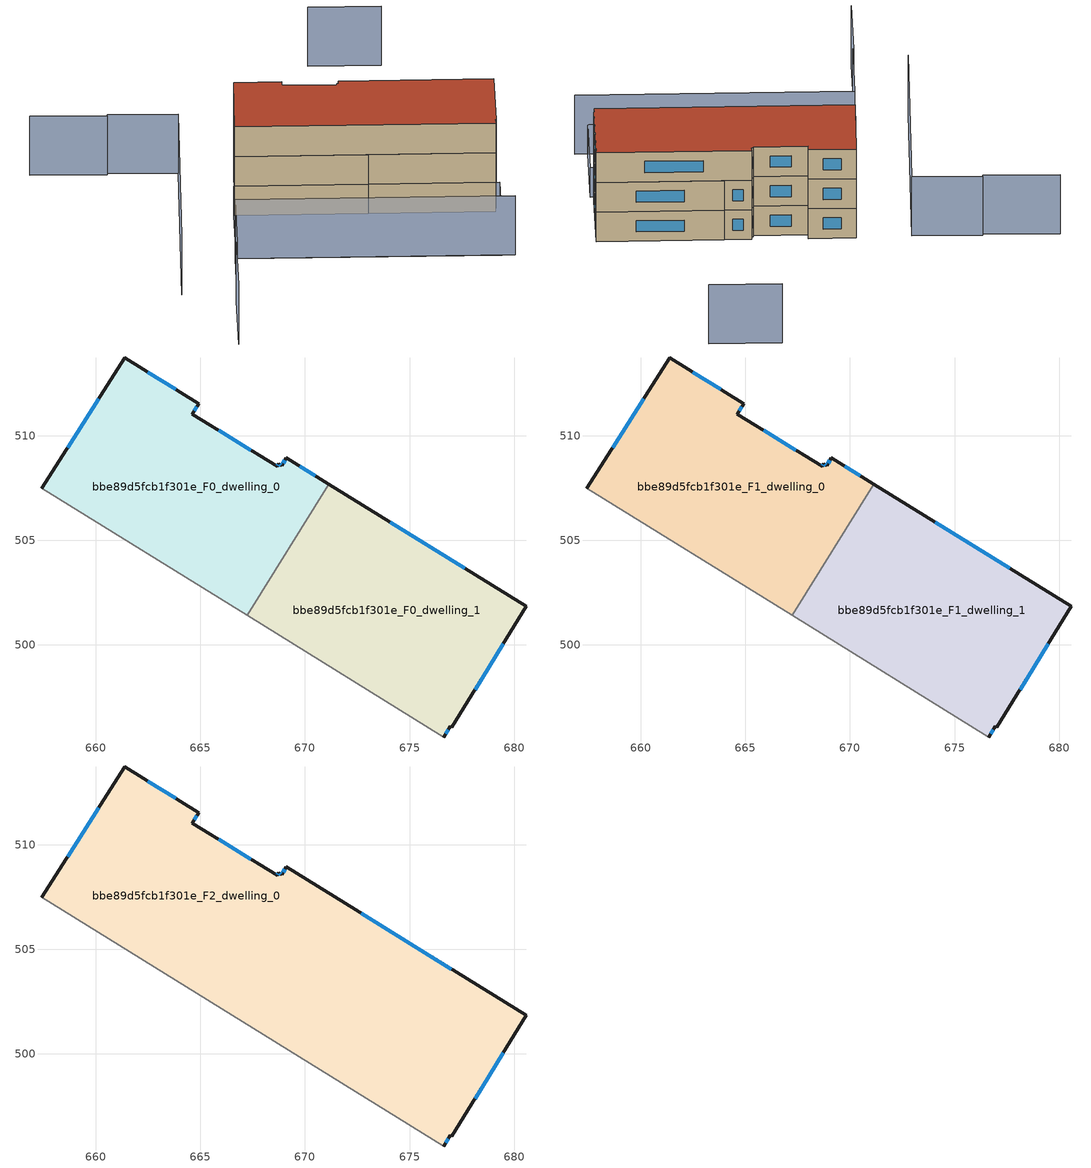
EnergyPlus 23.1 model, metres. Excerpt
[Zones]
bbe89d5fcb1f301e_F0_dwelling_0
 floor ground (EU_floor_Construction): 669.11,508.94 671.13,507.69 667.24,501.41 657.42,507.48 661.39,513.72 664.92,511.53 664.61,511.03 668.68,508.54 668.74,508.65 668.89,508.57 z0
 wall outside (EU_wall_Construction): 671.13,507.69 669.11,508.94 668.89,508.57 668.74,508.65 668.68,508.54 664.61,511.03 664.92,511.53 661.39,513.72 657.42,507.48 z0:3
 wall adiabatic (EU_wall_Construction): 657.42,507.48 667.24,501.41 z0:3
 wall to bbe89d5fcb1f301e_F0_dwelling_1 (EU_wall_Construction): 667.24,501.41 671.13,507.69 z0:3
 window (EU_Window_Construction): 670.5,508.08 669.74,508.55 / 660.15,511.77 658.65,509.43 / 663.82,512.21 662.49,513.04 / 664.71,511.18 664.82,511.37 / 667.41,509.31 665.88,510.25 / 668.72,508.62 668.7,508.57 / 668.84,508.59 668.79,508.62 / 669.04,508.82 668.96,508.68 z0.93:2.07
bbe89d5fcb1f301e_F0_dwelling_1
 floor ground (EU_floor_Construction): 680.57,501.85 677.03,496.06 676.95,496.1 676.64,495.6 667.24,501.41 671.13,507.69 z0
 wall outside (EU_wall_Construction): 676.64,495.6 676.95,496.1 677.03,496.06 680.57,501.85 671.13,507.69 z0:3
 wall adiabatic (EU_wall_Construction): 667.24,501.41 676.64,495.6 z0:3
 window (EU_Window_Construction): 676.74,495.75 676.86,495.95 / 677.63,503.67 674.07,505.87 / 678.13,497.86 679.47,500.04 z0.93:2.07
bbe89d5fcb1f301e_F1_dwelling_0
 floor to bbe89d5fcb1f301e_F0_dwelling_0 (EU_floor_Construction): 669.11,508.94 671.13,507.69 667.24,501.41 657.42,507.48 661.39,513.72 664.92,511.53 664.61,511.03 668.67,508.54 668.74,508.65 668.89,508.57 z3
 wall outside (EU_wall_Construction): 671.13,507.69 669.11,508.94 668.89,508.57 668.74,508.65 668.68,508.54 664.61,511.03 664.92,511.53 661.39,513.72 657.42,507.48 z3:6
 wall adiabatic (EU_wall_Construction): 657.42,507.48 667.24,501.41 z3:6
 wall to bbe89d5fcb1f301e_F1_dwelling_1 (EU_wall_Construction): 667.24,501.41 671.13,507.69 z3:6
 window (EU_Window_Construction): 670.5,508.08 669.74,508.55 / 660.15,511.77 658.65,509.43 / 663.82,512.21 662.49,513.04 / 664.71,511.18 664.82,511.37 / 667.41,509.31 665.88,510.25 / 668.72,508.62 668.7,508.57 / 668.84,508.59 668.79,508.62 / 669.04,508.82 668.96,508.68 z3.93:5.07
bbe89d5fcb1f301e_F1_dwelling_1
 floor to bbe89d5fcb1f301e_F0_dwelling_1 (EU_floor_Construction): 680.57,501.85 677.03,496.06 676.95,496.1 676.64,495.6 667.24,501.41 671.13,507.69 z3
 wall outside (EU_wall_Construction): 676.64,495.6 676.95,496.1 677.03,496.06 680.57,501.85 671.13,507.69 z3:6
 wall adiabatic (EU_wall_Construction): 667.24,501.41 676.64,495.6 z3:6
 window (EU_Window_Construction): 676.74,495.75 676.86,495.95 / 677.63,503.67 674.07,505.87 / 678.13,497.86 679.47,500.04 z3.93:5.07
bbe89d5fcb1f301e_F2_dwelling_0
 floor to bbe89d5fcb1f301e_F1_dwelling_0 (EU_floor_Construction): 669.11,508.94 671.13,507.69 667.24,501.41 657.42,507.48 661.39,513.72 664.92,511.53 664.61,511.03 668.67,508.54 668.74,508.65 668.89,508.57 z6
 floor to bbe89d5fcb1f301e_F1_dwelling_1 (EU_floor_Construction): 680.57,501.85 677.03,496.06 676.95,496.1 676.64,495.6 667.24,501.41 671.13,507.69 z6
 wall outside (EU_wall_Construction): 676.64,495.6 676.95,496.1 677.03,496.06 680.57,501.85 669.11,508.94 668.89,508.57 668.74,508.65 668.68,508.54 664.61,511.03 664.92,511.53 661.39,513.72 657.42,507.48 z6:9
 wall adiabatic (EU_wall_Construction): 657.42,507.48 676.64,495.6 z6:9
 window (EU_Window_Construction): 677,504.06 672.69,506.73 / 678.13,497.86 679.47,500.04 / 676.74,495.75 676.86,495.95 / 660.15,511.77 658.65,509.43 / 663.82,512.21 662.49,513.04 / 664.71,511.18 664.82,511.37 / 667.41,509.31 665.88,510.25 / 668.72,508.62 668.7,508.57 / 668.84,508.59 668.79,508.62 / 669.04,508.82 668.96,508.68 z6.93:8.07
 roof outside (EU_roof_Construction): 677.03,496.06 680.57,501.85 669.11,508.94 668.89,508.57 668.74,508.65 668.68,508.54 664.61,511.03 664.92,511.53 661.39,513.72 657.42,507.48 676.64,495.6 676.95,496.1 z9
shading: 681.81,521.45 676.37,524.83 / 645.93,489.44 649.65,495.47 / 649.74,495.42 653.46,501.44 / 653.46,501.44 674.11,488.68 / 651.99,519.39 657.2,516.07 / 657.2,516.07 646.32,498.97 / 646.26,522.86 651.91,519.26 z0:6; 673.15,489.27 653.54,501.39 / 653.54,501.39 657.34,507.53 / 657.34,507.53 676.95,495.41 / 676.95,495.41 673.15,489.27 z0:3
[Building]
EU S2 Campaign: North Axis=0; Terrain=City; Solar Distribution=FullExterior
[Site:Location]
Montreal-Trudeau.Intl.AP: Latitude=45.4667; Longitude=-73.75; Time Zone=-5; Elevation=36
[SizingPeriod:WeatherFileDays]
AnnualSizingPeriod: Begin Month=1; Begin Day of Month=1; End Month=12; End Day of Month=31; Day of Week for Start Day=Monday; Use Weather File Daylight Saving Period=No; Use Weather File Rain and Snow Indicators=No
[MATERIAL]
EU_InternalMass_Material: Roughness=MediumRough; Thickness=0.1; Conductivity=1; Density=1800; Specific Heat=900; Thermal Absorptance=0.9; Solar Absorptance=0.7; Visible Absorptance=0.7
[MATERIAL:NOMASS] Roughness=MediumRough; Thermal Absorptance=0.9; Solar Absorptance=0.7; Visible Absorptance=0.7
Name | Thermal Resistance
EU_wall_NoMass; EU_floor_NoMass | 1.36485
EU_roof_NoMass | 2.55992
[WINDOWMATERIAL:SIMPLEGLAZINGSYSTEM]
EU_Window_SimpleGlazing: UFactor=3.92339; Solar Heat Gain Coefficient=0.8; Visible Transmittance=0.8
[CONSTRUCTION]
EU_wall_Construction: EU_wall_NoMass
EU_roof_Construction: EU_roof_NoMass
EU_floor_Construction: EU_floor_NoMass
EU_Window_Construction: EU_Window_SimpleGlazing
EU_InternalMass_Construction: EU_InternalMass_Material
[ZONE] Type=1; Multiplier=1; Ceiling Height=autocalculate; Floor Area=autocalculate; Part of Total Floor Area=Yes
Name | Volume
bbe89d5fcb1f301e_F0_dwelling_0 | 246.352
bbe89d5fcb1f301e_F1_dwelling_0 | 246.354
bbe89d5fcb1f301e_F2_dwelling_0 | 492.694
bbe89d5fcb1f301e_F0_dwelling_1 | 246.342
bbe89d5fcb1f301e_F1_dwelling_1 | 246.341
[INTERNALMASS] Construction=EU_InternalMass_Construction
Name | Zone or ZoneList | Surface Area
bbe89d5fcb1f301e_F0_dwelling_0_EU_InternalMass | bbe89d5fcb1f301e_F0_dwelling_0 | 82.1175
bbe89d5fcb1f301e_F0_dwelling_1_EU_InternalMass | bbe89d5fcb1f301e_F0_dwelling_1 | 82.1137
bbe89d5fcb1f301e_F1_dwelling_0_EU_InternalMass | bbe89d5fcb1f301e_F1_dwelling_0 | 82.1175
bbe89d5fcb1f301e_F1_dwelling_1_EU_InternalMass | bbe89d5fcb1f301e_F1_dwelling_1 | 82.1137
bbe89d5fcb1f301e_F2_dwelling_0_EU_InternalMass | bbe89d5fcb1f301e_F2_dwelling_0 | 164.233
[OTHEREQUIPMENT] Fuel Type=Electricity; Design Level Calculation Method=Watts/Area; Power per Zone Floor Area=1; Fraction Latent=0; Fraction Radiant=0; Fraction Lost=0; Carbon Dioxide Generation Rate=0; EndUse Subcategory=EU_Step8_InternalGains
Name | Zone or ZoneList or Space or SpaceList | Schedule
EU_Step8_InternalGain_bbe89d5fcb1f301e_F0_dwelling_0_f000 | bbe89d5fcb1f301e_F0_dwelling_0 | EU_Step8_GainSchedule_bbe89d5fcb1f301e_F0_dwelling_0_f000
EU_Step8_InternalGain_bbe89d5fcb1f301e_F0_dwelling_1_f000 | bbe89d5fcb1f301e_F0_dwelling_1 | EU_Step8_GainSchedule_bbe89d5fcb1f301e_F0_dwelling_1_f000
EU_Step8_InternalGain_bbe89d5fcb1f301e_F1_dwelling_0_f000 | bbe89d5fcb1f301e_F1_dwelling_0 | EU_Step8_GainSchedule_bbe89d5fcb1f301e_F1_dwelling_0_f000
EU_Step8_InternalGain_bbe89d5fcb1f301e_F1_dwelling_1_f000 | bbe89d5fcb1f301e_F1_dwelling_1 | EU_Step8_GainSchedule_bbe89d5fcb1f301e_F1_dwelling_1_f000
EU_Step8_InternalGain_bbe89d5fcb1f301e_F2_dwelling_0_f000 | bbe89d5fcb1f301e_F2_dwelling_0 | EU_Step8_GainSchedule_bbe89d5fcb1f301e_F2_dwelling_0_f000
[ZONEVENTILATION:DESIGNFLOWRATE] Schedule=EU_AlwaysOn; Design Flow Rate Calculation Method=AirChanges/Hour; Air Changes per Hour=0.860309; Ventilation Type=Natural; Fan Pressure Rise=0; Fan Total Efficiency=1; Constant Term Coefficient=1; Temperature Term Coefficient=0; Velocity Term Coefficient=0; Velocity Squared Term Coefficient=0; Minimum Indoor Temperature=-100; Maximum Indoor Temperature=100; Delta Temperature=-100; Minimum Outdoor Temperature=-100; Maximum Outdoor Temperature=100; Maximum Wind Speed=40
Name | Zone or ZoneList or Space or SpaceList
EU_ConstantAir_bbe89d5fcb1f301e_F0_dwelling_0 | bbe89d5fcb1f301e_F0_dwelling_0
EU_ConstantAir_bbe89d5fcb1f301e_F0_dwelling_1 | bbe89d5fcb1f301e_F0_dwelling_1
EU_ConstantAir_bbe89d5fcb1f301e_F1_dwelling_0 | bbe89d5fcb1f301e_F1_dwelling_0
EU_ConstantAir_bbe89d5fcb1f301e_F1_dwelling_1 | bbe89d5fcb1f301e_F1_dwelling_1
EU_ConstantAir_bbe89d5fcb1f301e_F2_dwelling_0 | bbe89d5fcb1f301e_F2_dwelling_0
[HVACTEMPLATE:THERMOSTAT] Constant Heating Setpoint=20; Constant Cooling Setpoint=50
EU_HeatOnly_bbe89d5fcb1f301e_F0_dwelling_0; EU_HeatOnly_bbe89d5fcb1f301e_F0_dwelling_1; EU_HeatOnly_bbe89d5fcb1f301e_F1_dwelling_0; EU_HeatOnly_bbe89d5fcb1f301e_F1_dwelling_1; EU_HeatOnly_bbe89d5fcb1f301e_F2_dwelling_0
[HVACTEMPLATE:ZONE:IDEALLOADSAIRSYSTEM] System Availability Schedule=EU_AlwaysOn; Maximum Heating Supply Air Temperature=50; Minimum Cooling Supply Air Temperature=13; Maximum Heating Supply Air Humidity Ratio=0.0156; Minimum Cooling Supply Air Humidity Ratio=0.0077; Heating Limit=NoLimit; Cooling Limit=NoLimit; Heating Availability Schedule=EU_AlwaysOn; Cooling Availability Schedule=EU_CoolingOff; Dehumidification Control Type=ConstantSensibleHeatRatio; Cooling Sensible Heat Ratio=0.7; Dehumidification Setpoint=60; Humidification Control Type=None; Humidification Setpoint=30; Outdoor Air Method=None; Outdoor Air Flow Rate per Person=0.00944; Outdoor Air Flow Rate per Zone Floor Area=0; Outdoor Air Flow Rate per Zone=0; Demand Controlled Ventilation Type=None; Outdoor Air Economizer Type=NoEconomizer; Heat Recovery Type=None; Sensible Heat Recovery Effectiveness=0.7; Latent Heat Recovery Effectiveness=0.65
Name | Template Thermostat
bbe89d5fcb1f301e_F0_dwelling_0 | EU_HeatOnly_bbe89d5fcb1f301e_F0_dwelling_0
bbe89d5fcb1f301e_F0_dwelling_1 | EU_HeatOnly_bbe89d5fcb1f301e_F0_dwelling_1
bbe89d5fcb1f301e_F1_dwelling_0 | EU_HeatOnly_bbe89d5fcb1f301e_F1_dwelling_0
bbe89d5fcb1f301e_F1_dwelling_1 | EU_HeatOnly_bbe89d5fcb1f301e_F1_dwelling_1
bbe89d5fcb1f301e_F2_dwelling_0 | EU_HeatOnly_bbe89d5fcb1f301e_F2_dwelling_0
[SIZING:ZONE] Zone Cooling Design Supply Air Temperature Input Method=SupplyAirTemperature; Zone Cooling Design Supply Air Temperature=13; Zone Heating Design Supply Air Temperature Input Method=SupplyAirTemperature; Zone Heating Design Supply Air Temperature=50; Zone Cooling Design Supply Air Humidity Ratio=0.008; Zone Heating Design Supply Air Humidity Ratio=0.008; Cooling Design Air Flow Method=DesignDay; Cooling Design Air Flow Rate=0; Cooling Minimum Air Flow per Zone Floor Area=0.000762; Cooling Minimum Air Flow=0; Cooling Minimum Air Flow Fraction=0.2; Heating Design Air Flow Method=DesignDay; Heating Design Air Flow Rate=0; Heating Maximum Air Flow per Zone Floor Area=0.002032; Heating Maximum Air Flow=0.141576; Heating Maximum Air Flow Fraction=0.3; Account for Dedicated Outdoor Air System=No; Dedicated Outdoor Air System Control Strategy=NeutralSupplyAir; Dedicated Outdoor Air Low Setpoint Temperature for Design=autosize; Dedicated Outdoor Air High Setpoint Temperature for Design=autosize; Zone Load Sizing Method=Sensible Load Only No Latent Load; Zone Latent Cooling Design Supply Air Humidity Ratio Input Method=HumidityRatioDifference; Zone Cooling Design Supply Air Humidity Ratio Difference=0.005; Zone Latent Heating Design Supply Air Humidity Ratio Input Method=HumidityRatioDifference; Zone Humidification Design Supply Air Humidity Ratio Difference=0.005
bbe89d5fcb1f301e_F0_dwelling_0; bbe89d5fcb1f301e_F0_dwelling_1; bbe89d5fcb1f301e_F1_dwelling_0; bbe89d5fcb1f301e_F1_dwelling_1; bbe89d5fcb1f301e_F2_dwelling_0
[SCHEDULE:CONSTANT]
Name | Hourly Value
EU_AlwaysOn | 1
EU_CoolingOff | 0
[SCHEDULE:FILE] Column Number=1; Rows to Skip at Top=0; Number of Hours of Data=8760; Column Separator=Comma; Interpolate to Timestep=No; Minutes per Item=60; Adjust Schedule for Daylight Savings=Yes
Name | File
EU_Step8_GainSchedule_bbe89d5fcb1f301e_F0_dwelling_0_f000 | ../../schedules/bbe89d5fcb1f301e/bbe89d5fcb1f301e_F0_dwelling_0_f000_gain.csv
EU_Step8_GainSchedule_bbe89d5fcb1f301e_F0_dwelling_1_f000 | ../../schedules/bbe89d5fcb1f301e/bbe89d5fcb1f301e_F0_dwelling_1_f000_gain.csv
EU_Step8_GainSchedule_bbe89d5fcb1f301e_F1_dwelling_0_f000 | ../../schedules/bbe89d5fcb1f301e/bbe89d5fcb1f301e_F1_dwelling_0_f000_gain.csv
EU_Step8_GainSchedule_bbe89d5fcb1f301e_F1_dwelling_1_f000 | ../../schedules/bbe89d5fcb1f301e/bbe89d5fcb1f301e_F1_dwelling_1_f000_gain.csv
EU_Step8_GainSchedule_bbe89d5fcb1f301e_F2_dwelling_0_f000 | ../../schedules/bbe89d5fcb1f301e/bbe89d5fcb1f301e_F2_dwelling_0_f000_gain.csv
